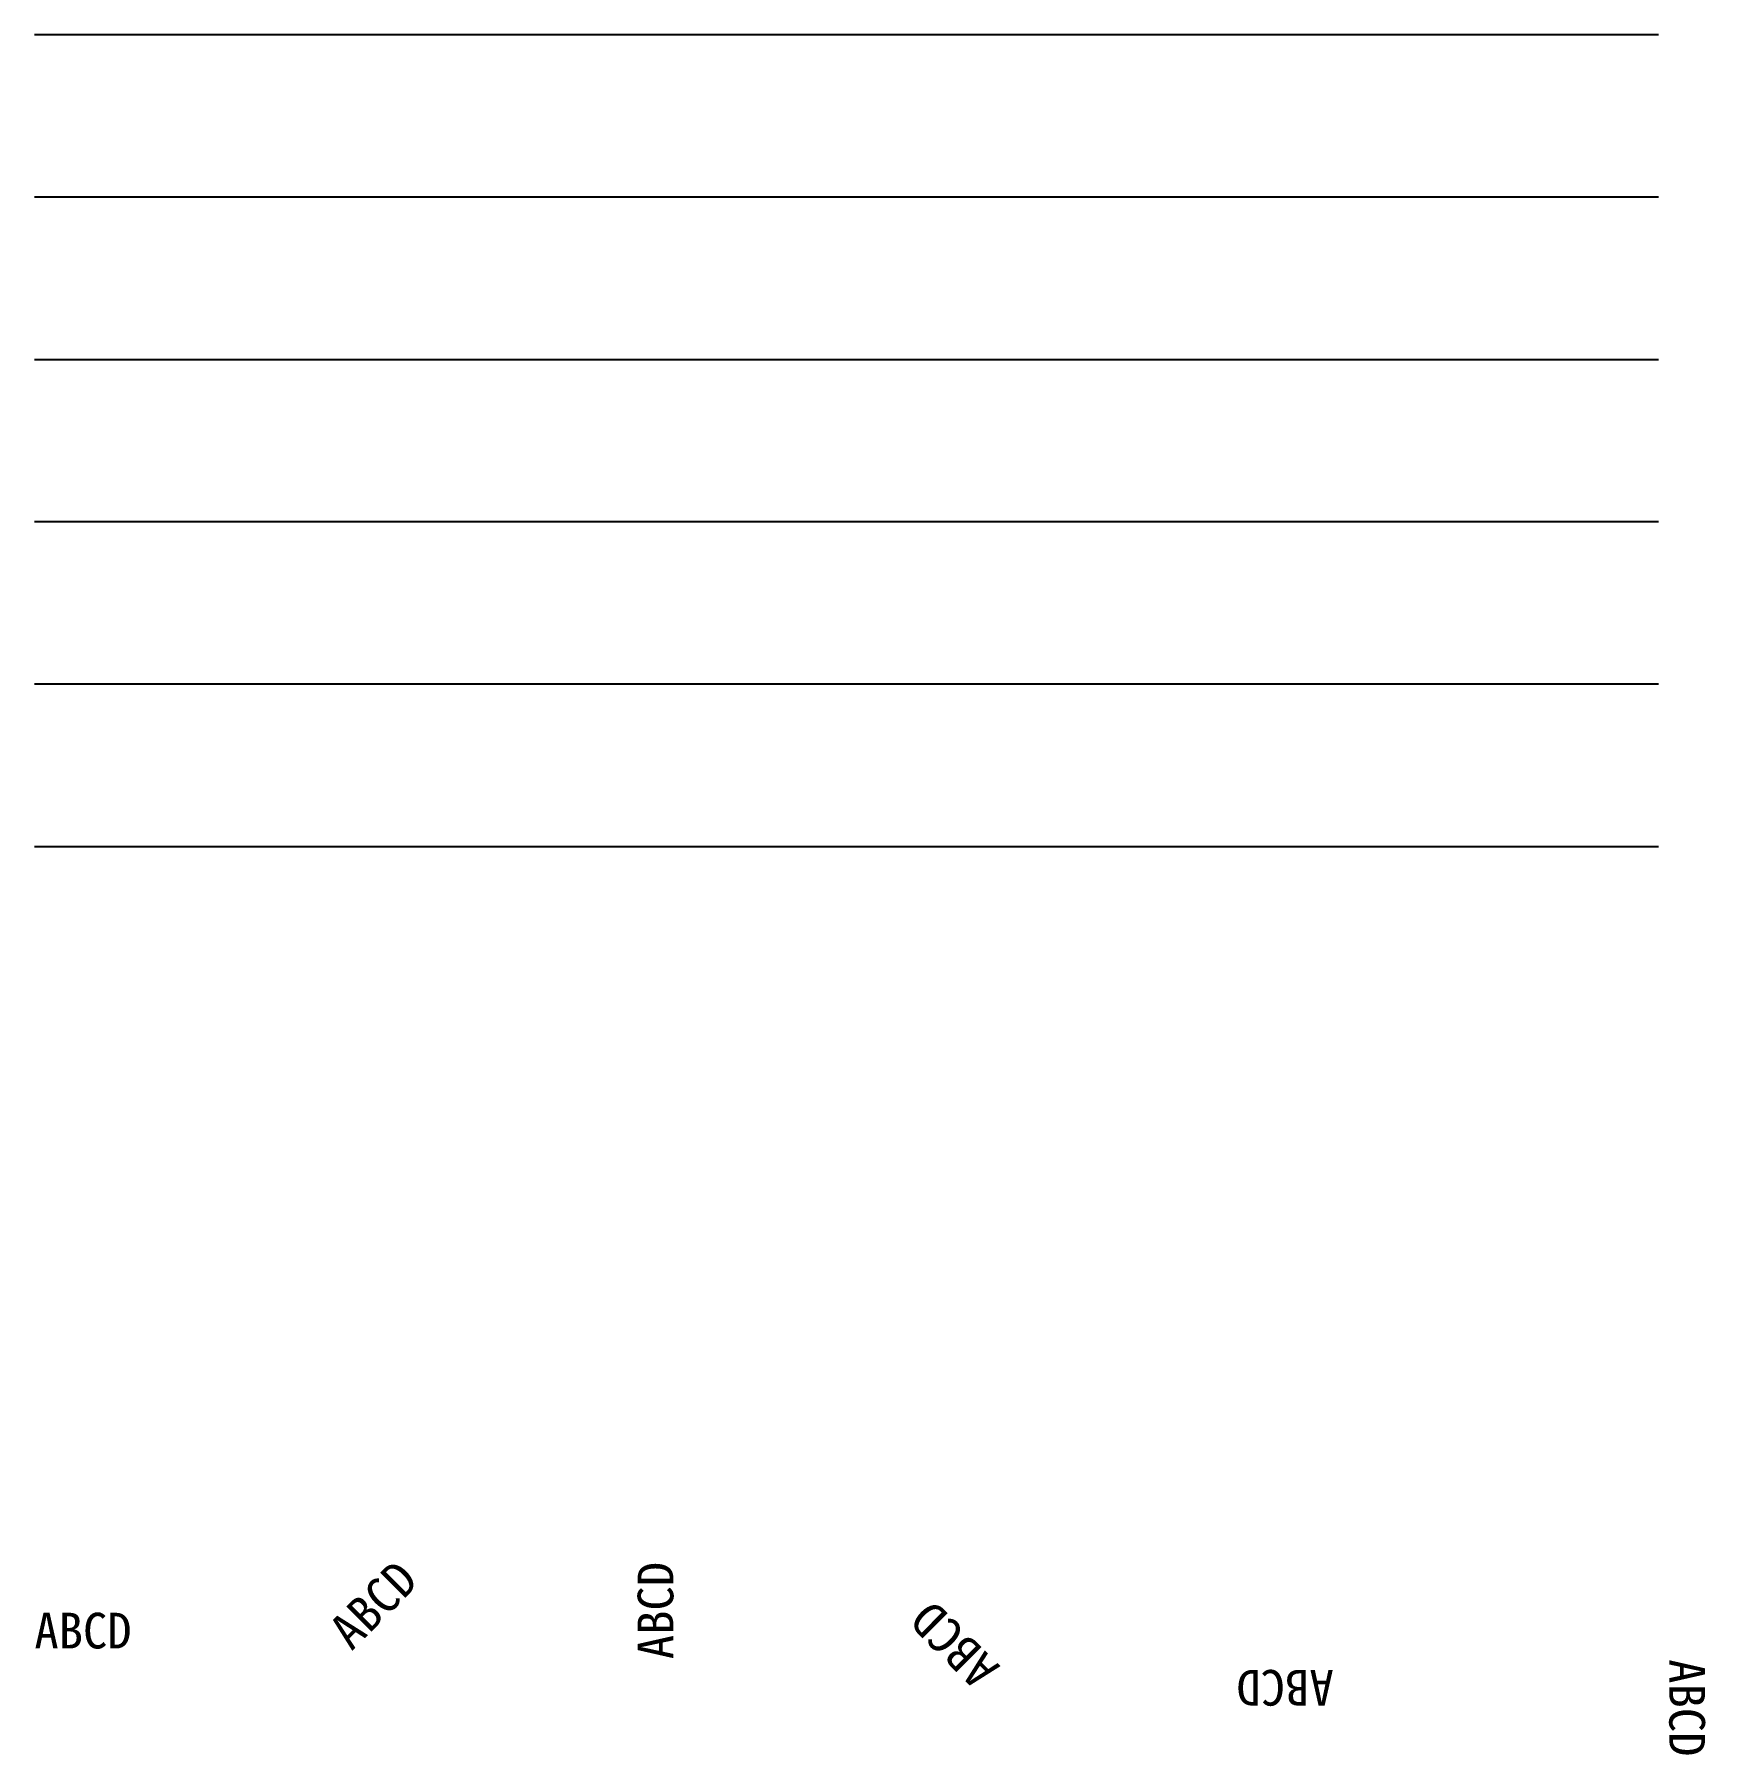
# Model space of a CAD drawing. Units: millimetres at full size, sheet at 1:200. Extents: x -10000 to 10579, y -9174 to 12000.
import ezdxf
from ezdxf.enums import TextEntityAlignment as Align

# ---------------------------------------------------------------- set-up
doc = ezdxf.new("R2010")
doc.units = ezdxf.units.MM
doc.header["$LTSCALE"] = 200
doc.layers.add('0-0_\u3000本体', color=4, linetype='Continuous')
doc.styles.add('ＭＳ ゴシック', font='')
doc.styles.get('ＭＳ ゴシック').set_extended_font_data('MS Gothic')

msp = doc.modelspace()

# ---------------------------------------------------------------- linework, layer by layer
at = {"layer": '0-0_\u3000本体', "color": 3}
msp.add_line((-10000, 12000), (10000, 12000), dxfattribs=at)
at = {"layer": '0-0_\u3000本体'}
msp.add_line((-10000, 10000), (10000, 10000), dxfattribs=at)
at = {"layer": '0-0_\u3000本体', "color": 6}
msp.add_line((-10000, 8000), (10000, 8000), dxfattribs=at)
at = {"layer": '0-0_\u3000本体', "color": 7}
msp.add_line((10000, 6000), (-10000, 6000), dxfattribs=at)
at = {"layer": '0-0_\u3000本体', "color": 2}
msp.add_line((10000, 4000), (-10000, 4000), dxfattribs=at)
at = {"layer": '0-0_\u3000本体', "color": 5}
msp.add_line((10000, 2000), (-10000, 2000), dxfattribs=at)

# ---------------------------------------------------------------- texts
at = {"layer": '0-0_\u3000本体', "style": 'ＭＳ ゴシック'}
for rotation, p in [(45, (-6000, -8000)), (90, (-2000, -8000)), (135, (2000, -8000)), (270, (10000, -8000)), (180, (6000, -8000))]:
    msp.add_text('ABCD', height=439.9, rotation=rotation, dxfattribs=at).set_placement(p, align=Align.BOTTOM_LEFT)
msp.add_text('ABCD', height=439.9, dxfattribs=at).set_placement((-10000, -8000), align=Align.BOTTOM_LEFT)

doc.saveas('drawing.dxf')
